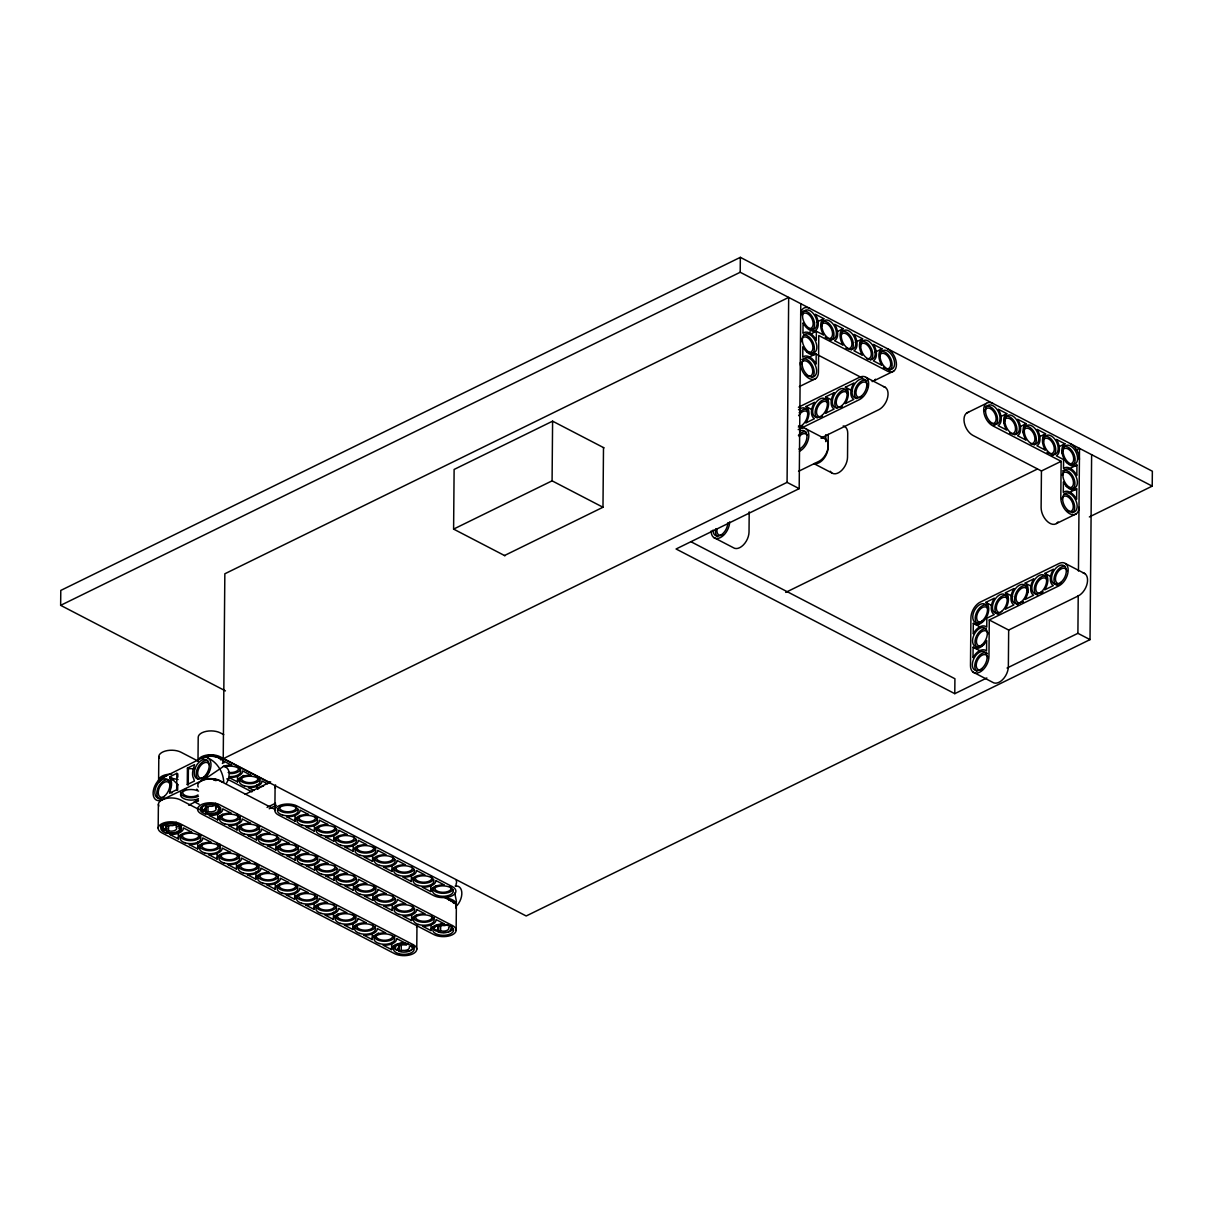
<?xml version="1.0" encoding="UTF-8"?>
<svg xmlns="http://www.w3.org/2000/svg" width="1213" height="1213" viewBox="0 0 1213 1213"><rect width="100%" height="100%" fill="white"/><g stroke="black" fill="none" stroke-linecap="round" stroke-linejoin="round"><path stroke-width="1.5" d="M178.554 823.854L178.902 826.189A8.931 4.503 0.5 0 1 177.401 831.602A8.931 4.503 0.5 0 1 166.621 832.209L166.545 825.204M166.151 832.027L168.562 830.844L168.577 825.947M217.946 804.553L218.295 806.872A8.931 4.503 0.5 0 1 216.793 812.301A8.931 4.503 0.5 0 1 206.013 812.907L205.937 805.887M160.055 778.958L201.843 758.08L207.681 756.442L207.681 757.943C217.066 761.9 223.237 771.984 223.723 782.036M205.543 812.71L207.954 811.527L207.969 806.645M398.834 951.31L402.322 950.355A5.61 2.835 0.5 0 0 409.251 946.959L411.586 945.473A8.931 4.503 0.5 0 1 410.07 950.886A8.931 4.503 0.5 0 1 399.289 951.492L399.213 946.004M401.245 950.128L401.26 943.593M450.978 926.156A8.931 4.503 0.5 0 1 449.477 931.584A8.931 4.503 0.5 0 1 438.681 932.191L438.621 925.17M438.227 931.993L440.637 930.811L440.653 924.291M168.562 830.844L169.638 831.072A5.61 2.835 0.5 0 0 176.567 827.675L176.158 822.232M207.954 811.527L209.03 811.77A5.61 2.835 0.5 0 0 215.959 808.374L215.55 804.553M225.451 690.894L60.65 605.348L60.786 590.428L740.339 257.338L1152.35 471.22L1152.214 486.125L1089.365 516.935M158.175 828.206L158.387 804.34M158.6 780.49L158.812 756.624M177.841 777.108L177.795 773.818L176.825 773.318L169.714 776.805L170.396 779.064A12.964 7.945 -62.6 0 1 170.305 790.254L169.577 793.226L176.689 789.739L177.659 790.239L177.705 784.766M178.038 784.796L173.338 780.186L173.353 778.685L169.714 776.805M176.689 789.739L176.825 773.318M178.296 838.896L169.82 834.499A12.615 6.368 0.5 0 0 183.36 827.857L191.851 832.254A12.615 6.368 0.5 0 0 178.296 838.896L178.341 833.528M187.272 784.538L187.424 768.132L194.535 764.645L193.792 767.602A12.949 7.93 -62.6 0 0 193.716 778.761L194.383 781.066L187.272 784.538L188.242 785.054L188.394 768.633L187.424 768.132M197.689 848.964L189.213 844.566A12.615 6.368 0.5 0 0 202.753 837.925L211.229 842.322A12.615 6.368 0.5 0 0 197.689 848.964L197.749 841.807M217.082 859.031L208.591 854.619A12.615 6.368 0.5 0 0 222.146 847.993L230.622 852.39A12.615 6.368 0.5 0 0 217.082 859.031L217.127 853.664M217.688 819.882L209.212 815.47A12.615 6.368 0.5 0 0 222.752 808.828L231.243 813.241A12.615 6.368 0.5 0 0 217.688 819.882L217.764 812.71M1091.624 454.678L1090.017 639.615L526.184 915.982L223.222 758.716L224.845 573.779L788.677 297.412L787.07 482.365L799.185 488.642L800.792 303.705M236.474 869.099L227.983 864.687A12.615 6.368 0.5 0 0 241.523 858.046L250.014 862.458A12.615 6.368 0.5 0 0 236.474 869.099L236.52 863.717M237.081 829.935L228.605 825.537A12.615 6.368 0.5 0 0 242.145 818.896L250.621 823.309A12.615 6.368 0.5 0 0 237.081 829.935L237.126 824.567M237.505 781.915L229.014 777.518A12.615 6.368 0.5 0 0 242.555 770.877L251.046 775.274A12.615 6.368 0.5 0 0 237.505 781.915L237.551 776.547M255.852 879.152L247.376 874.755A12.615 6.368 0.5 0 0 260.916 868.114L269.392 872.526A12.615 6.368 0.5 0 0 255.852 879.152L255.913 871.995M256.474 840.003L247.983 835.605A12.615 6.368 0.5 0 0 261.538 828.964L270.014 833.361A12.615 6.368 0.5 0 0 256.474 840.003L256.519 834.635M256.929 788.405L256.959 784.826M274.881 810.436L275.093 786.57M275.245 889.22L266.769 884.823A12.615 6.368 0.5 0 0 280.309 878.182L288.785 882.579A12.615 6.368 0.5 0 0 275.245 889.22L275.29 883.852M275.867 850.07L267.376 845.673A12.615 6.368 0.5 0 0 280.916 839.032L289.407 843.429A12.615 6.368 0.5 0 0 275.867 850.07L275.927 842.914M295.002 821.125L286.526 816.713A12.615 6.368 0.5 0 0 300.066 810.072L308.542 814.484A12.615 6.368 0.5 0 0 295.002 821.125L295.047 815.743M294.638 899.288L286.147 894.891A12.615 6.368 0.5 0 0 299.687 888.25L308.178 892.647A12.615 6.368 0.5 0 0 294.638 899.288L294.683 893.92M295.244 860.138L286.768 855.726A12.615 6.368 0.5 0 0 300.308 849.1L308.784 853.497A12.615 6.368 0.5 0 0 295.244 860.138L295.29 854.771M314.394 831.178L305.903 826.781A12.615 6.368 0.5 0 0 319.459 820.14L327.935 824.552A12.615 6.368 0.5 0 0 314.394 831.178L314.44 825.81M314.031 909.356L305.54 904.943A12.615 6.368 0.5 0 0 319.08 898.317L327.571 902.715A12.615 6.368 0.5 0 0 314.031 909.356L314.091 902.199M314.637 870.191L306.161 865.794A12.615 6.368 0.5 0 0 319.701 859.153L328.177 863.565A12.615 6.368 0.5 0 0 314.637 870.191L314.683 864.824M333.787 841.246L325.296 836.849A12.615 6.368 0.5 0 0 338.836 830.208L347.327 834.605A12.615 6.368 0.5 0 0 333.787 841.246L333.833 835.878M333.408 919.409L324.932 915.011A12.615 6.368 0.5 0 0 338.472 908.37L346.948 912.783A12.615 6.368 0.5 0 0 333.408 919.409L333.469 912.252M334.03 880.259L325.539 875.862A12.615 6.368 0.5 0 0 339.079 869.221L347.57 873.633A12.615 6.368 0.5 0 0 334.03 880.259L334.091 873.102M353.165 851.314L344.689 846.901A12.615 6.368 0.5 0 0 358.229 840.275L366.705 844.673A12.615 6.368 0.5 0 0 353.165 851.314L353.226 844.157M352.801 929.476L344.325 925.079A12.615 6.368 0.5 0 0 357.865 918.438L366.341 922.835A12.615 6.368 0.5 0 0 352.801 929.476L352.847 924.109M353.423 890.327L344.932 885.93A12.615 6.368 0.5 0 0 358.472 879.289L366.963 883.686A12.615 6.368 0.5 0 0 353.423 890.327L353.468 884.959M372.558 861.382L364.082 856.969A12.615 6.368 0.5 0 0 377.622 850.343L386.098 854.74A12.615 6.368 0.5 0 0 372.558 861.382L372.603 856.014M372.194 939.544L363.703 935.147A12.615 6.368 0.5 0 0 377.243 928.506L385.734 932.903A12.615 6.368 0.5 0 0 372.194 939.544L372.239 934.177M372.8 900.395L364.325 895.982A12.615 6.368 0.5 0 0 377.865 889.356L386.341 893.754A12.615 6.368 0.5 0 0 372.8 900.395L372.846 895.027M391.951 871.434L383.46 867.037A12.615 6.368 0.5 0 0 397 860.396L405.491 864.808A12.615 6.368 0.5 0 0 391.951 871.434L391.996 866.067M391.572 949.612L383.096 945.2A12.615 6.368 0.5 0 0 396.636 938.574L405.127 942.971A12.615 6.368 0.5 0 0 391.572 949.612L391.647 942.456M392.193 910.463L383.717 906.05A12.615 6.368 0.5 0 0 397.258 899.409L405.733 903.821A12.615 6.368 0.5 0 0 392.193 910.463L392.239 905.08M411.343 881.502L402.852 877.105A12.615 6.368 0.5 0 0 416.393 870.464L424.884 874.861A12.615 6.368 0.5 0 0 411.343 881.502L411.404 874.346M411.586 920.515L403.095 916.118A12.615 6.368 0.5 0 0 416.635 909.477L425.126 913.889A12.615 6.368 0.5 0 0 411.586 920.515L411.632 915.148M416.756 949.263L416.969 925.398A12.949 6.535 0.5 0 1 416.499 927.081M430.721 891.57L422.245 887.173A12.615 6.368 0.5 0 0 435.785 880.532L444.261 884.929A12.615 6.368 0.5 0 0 430.721 891.57L430.767 886.203M430.964 930.583L422.488 926.186A12.615 6.368 0.5 0 0 436.028 919.545L444.519 923.942A12.615 6.368 0.5 0 0 430.964 930.583L431.024 925.216M505.002 555.781L453.601 529.095L454.117 469.446L552.597 421.169L604.013 447.855M456.149 930.235L456.361 906.369M603.498 447.582L602.982 507.246L552.082 480.833L552.597 421.169M1152.214 486.125L740.203 272.258L740.339 257.338M749.194 511.871L749.028 531.976A12.949 7.93 -62.6 0 1 743.235 545.092A12.949 7.93 -62.6 0 1 733.198 547.609L713.805 537.541M816.182 353.65L816.091 364.082A12.615 7.672 63.9 0 0 802.763 357.168L802.854 346.721A12.615 7.672 63.9 0 0 816.182 353.65L810.284 356.546M816.379 331.27L816.304 340.231A12.615 7.672 63.9 0 0 802.976 333.302L803.067 322.87A12.615 7.672 63.9 0 0 814.484 330.815L816.061 330.012A12.615 7.672 63.9 0 0 815.318 314.243L823.794 318.64A12.615 7.672 63.9 0 0 823.657 335.046L816.379 331.27L810.466 334.166M825.735 441.653L825.795 434.694M828.252 434.299L828.145 447.157A12.949 7.93 -62.6 0 1 818.896 461.334L798.548 471.311M986.836 677.961L954.783 693.669L954.919 678.749L691.319 541.923M973.099 647.211L973.008 657.658A12.615 7.733 -62.6 0 1 986.563 651.017L986.654 640.57A12.615 7.733 -62.6 0 1 973.099 647.211L980.377 650.987M973.311 623.346L973.22 633.793A12.615 7.733 -62.6 0 1 986.76 627.151L986.836 618.205L994.235 614.582A12.615 7.733 -62.6 0 1 994.372 598.176L985.76 602.406A12.615 7.733 -62.6 0 1 986.518 617.265L984.911 619.676A12.615 7.733 -62.6 0 1 973.311 623.346L979.134 626.363M989.277 619.979L988.959 656.521A12.949 7.93 -62.6 0 1 979.634 672.229A12.949 7.93 -62.6 0 1 970.491 665.573L970.916 617.842A12.949 7.93 -62.6 0 1 980.24 602.133L1059.025 563.514A12.949 7.93 -62.6 0 1 1068.168 570.171A12.949 7.93 -62.6 0 1 1058.843 585.879L989.277 619.979L1008.67 630.047L1078.221 595.947A12.949 7.93 -62.6 0 0 1087.212 583.286A12.949 7.93 -62.6 0 0 1083.027 572.809M1008.67 630.047L1008.352 666.589A12.949 7.93 -62.6 0 1 1002.56 679.705A12.949 7.93 -62.6 0 1 992.522 682.222L973.129 672.154M968.611 412.208A12.949 7.885 63.9 0 0 964.274 422.594A12.949 7.885 63.9 0 0 972.978 435.437L1041.436 470.978L1041.118 507.519A12.949 7.885 63.9 0 0 1047.759 521.817A12.949 7.885 63.9 0 0 1058.039 521.908M992.871 403.413A12.949 7.885 63.9 0 0 983.682 409.873A12.949 7.885 63.9 0 0 992.674 425.778L1061.132 461.319L1060.814 497.861A12.949 7.885 63.9 0 0 1069.805 513.766A12.949 7.885 63.9 0 0 1078.994 507.292M1076.719 488.884L1076.628 499.331A12.615 7.672 63.9 0 0 1063.301 492.417L1063.392 481.97A12.615 7.672 63.9 0 0 1076.719 488.884L1070.821 491.781M1076.932 465.019L1076.841 475.466A12.615 7.672 63.9 0 0 1063.513 468.552L1063.589 459.606L1056.326 455.83A12.615 7.672 63.9 0 0 1056.462 439.424L1064.938 443.822A12.615 7.672 63.9 0 0 1063.922 458.666L1065.484 461.107A12.615 7.672 63.9 0 0 1076.932 465.019L1071.018 467.93M1090.017 639.615L1077.902 633.322L1078.221 595.583M1078.448 571.05L1079.509 448.385L1076.113 450.053M166.196 824.719L166.136 829.586L163.725 830.769L163.755 828.676M205.573 807.024L205.543 810.269L203.117 811.452L203.147 809.374M397.561 944.396A8.931 4.503 0.5 0 0 396.045 949.809L398.819 948.869L398.865 945.624M436.953 925.079A8.931 4.503 0.5 0 0 435.452 930.507L438.211 929.552L438.257 926.307M166.136 829.586L165.696 829.04A5.61 2.835 0.5 0 1 172.64 825.644L176.128 824.688L176.158 822.611M205.543 810.269L205.103 809.723A5.61 2.835 0.5 0 1 212.032 806.327L215.52 805.387L215.55 803.294M158.858 800.444L162.254 799.761L204.345 779.428L223.859 766.207M159.039 781.794L162.451 777.397A12.949 6.535 0.5 0 0 158.585 781.976M456.103 886.112L456.103 883.898A12.949 6.535 0.5 0 0 456.149 880.517M204.709 776.942L202.541 778.003A8.461 5.186 -62.6 0 1 197.674 773.818L197.674 772.636A8.461 5.186 -62.6 0 1 202.662 763.629L204.83 762.568A8.461 5.186 -62.6 0 1 209.394 765.039M197.992 794.94L195.824 796.001A8.461 4.276 0.5 0 1 185.028 795.394A8.461 4.276 0.5 0 1 184.133 789.936M204.375 779.049L201.646 780.444A12.949 7.93 -62.6 0 0 210.895 766.237A12.949 7.93 -62.6 0 0 204.239 757.291L201.843 758.08L204.542 757.064M60.65 605.348L740.203 272.258M816.41 322.264L823.794 318.64M837.273 331.604L841.701 329.436M453.601 529.095L552.082 480.833M855.18 342.4L862.579 338.776A12.615 7.672 63.9 0 0 862.428 355.182L853.952 350.769A12.615 7.672 63.9 0 0 854.088 334.363L862.579 338.776M799.322 386.629L815.727 378.577M874.573 352.452L881.957 348.844A12.615 7.672 63.9 0 0 881.821 365.249L873.33 360.837A12.615 7.672 63.9 0 0 873.481 344.431L881.957 348.844M798.397 407.265L859.532 377.304A12.949 7.93 -62.6 0 1 868.66 383.96A12.949 7.93 -62.6 0 1 859.335 399.668L798.199 429.629M805.948 406.537L814.575 402.307A12.615 7.733 -62.6 0 0 814.423 418.712L805.811 422.943A12.615 7.733 -62.6 0 0 805.948 406.537L811.77 409.554M825.644 396.878L834.271 392.648A12.615 7.733 -62.6 0 0 834.119 409.054L825.507 413.284A12.615 7.733 -62.6 0 0 825.644 396.878L831.466 399.896M845.355 387.22L853.967 383.005A12.615 7.733 -62.6 0 0 853.816 399.411L845.203 403.626A12.615 7.733 -62.6 0 0 845.355 387.22L852.618 390.995M504.487 555.524L602.982 507.246M873.997 380.776L893.708 371.117M820.989 438.029L878.728 409.736A12.949 7.93 -62.6 0 0 887.719 397.076A12.949 7.93 -62.6 0 0 883.519 386.598M223.222 758.716L787.07 482.365M799.185 488.642L676.081 548.989L954.783 693.669M966.716 413.011L986.412 403.353M188.637 805.174L198.492 800.353M1000.861 416.529L1006.775 413.633A12.615 7.672 63.9 0 0 1006.638 430.039L998.147 425.627A12.615 7.672 63.9 0 0 998.299 409.221L1006.775 413.633M176.128 827.13L178.554 825.947M215.535 807.828L217.946 806.645M245.147 794.363L270.651 781.869M1020.254 426.582L1026.168 423.686A12.615 7.672 63.9 0 0 1026.016 440.092L1017.54 435.694A12.615 7.672 63.9 0 0 1017.677 419.289L1026.168 423.686M267.042 807.388L275.548 803.233M269.21 808.768L276.397 805.25M1039.647 436.65L1045.561 433.754A12.615 7.672 63.9 0 0 1045.409 450.159L1036.933 445.762A12.615 7.672 63.9 0 0 1037.07 429.357L1045.561 433.754M1059.04 446.718L1064.938 443.822M785.706 592.399L1037.054 469.204M1041.436 470.978L1061.132 461.319M1056.568 523.485L1076.265 513.827M1005.456 592.748L1014.068 588.517A12.615 7.733 -62.6 0 0 1013.932 604.923L1005.304 609.153A12.615 7.733 -62.6 0 0 1005.456 592.748L1012.719 596.523M1025.152 583.089L1033.764 578.874A12.615 7.733 -62.6 0 0 1033.628 595.28L1025 599.495A12.615 7.733 -62.6 0 0 1025.152 583.089L1030.959 586.106M1044.848 573.431L1053.46 569.215A12.615 7.733 -62.6 0 0 1053.324 585.621L1044.711 589.836A12.615 7.733 -62.6 0 0 1044.848 573.431L1050.67 576.463M448.204 924.67L444.701 925.61A5.61 2.835 0.5 0 0 437.772 929.006L438.211 929.552M450.614 925.928L448.643 927.657A5.61 2.835 0.5 0 1 441.714 931.053L440.637 930.811M1007.063 668.045L1077.902 633.322M185.18 789.375L186.317 788.875M164.225 796.85L163.149 797.32A8.461 5.186 -62.6 0 1 158.281 793.135L158.281 791.953A8.461 5.186 -62.6 0 1 163.27 782.931L165.438 781.869A8.461 5.186 -62.6 0 1 170.305 786.054L170.305 787.237A8.461 5.186 -62.6 0 1 169.956 789.269M198.447 798.654L196.248 799.473A10.538 5.322 0.5 0 1 183.542 798.503A10.538 5.322 0.5 0 1 181.965 792.074L185.847 790.163A10.538 5.322 0.5 0 1 198.553 791.134M188.394 768.633L194.899 768.739M173.353 778.685L178.084 779.504M406.385 945.154L405.309 944.927A5.61 2.835 0.5 0 0 398.38 948.323L398.819 948.869M215.52 805.387L215.05 805.205A8.931 4.503 0.5 0 0 204.269 805.796A8.931 4.503 0.5 0 0 202.768 811.224L203.117 811.452M176.128 824.688L175.658 824.506A8.931 4.503 0.5 0 0 164.877 825.113A8.931 4.503 0.5 0 0 163.376 830.526L163.725 830.769M866.037 377.379L885.414 387.447M817.456 354.712L862.534 378.107M806.205 428.977L825.598 439.045M1065.53 563.59L1084.922 573.658M813.923 463.624L831.693 472.858M985.76 602.406L991.567 605.423M223.738 734.653L220.387 732.91A12.949 6.535 0.5 0 0 206.286 731.348A12.949 6.535 0.5 0 0 198.204 737.307L197.992 761.158A12.949 6.535 0.5 0 1 206.089 755.214A12.949 6.535 0.5 0 1 220.175 756.776L270.393 782.84M267.603 783.871L261.947 780.945A12.615 6.368 0.5 0 1 248.407 787.571L254.063 790.512M197.734 760.915L180.995 752.227A12.949 6.535 0.5 0 0 165.377 751.029A12.949 6.535 0.5 0 0 159.221 758.322M226.816 778.852L251.925 791.892M275.215 809.602L219.978 780.929A12.949 6.535 0.5 0 0 204.345 779.732A12.949 6.535 0.5 0 0 198.204 787.025M444.261 897.362L452.631 901.714A12.949 6.535 0.5 0 1 455.891 908.052M169.699 778.291L173.338 780.186M195.278 799.776L198.113 801.232A12.615 6.368 0.5 0 1 198.128 800.337M194.125 801.657L199.144 804.264M169.593 791.725L172.019 792.984M198.993 809.511L180.585 799.958A12.949 6.535 0.5 0 0 164.953 798.76A12.949 6.535 0.5 0 0 158.812 806.039M454.769 893.026L456.406 901.304L455.906 906.263A12.949 6.535 0.5 0 0 446.869 898.166M202.01 758.595A10.371 5.231 0.5 0 1 212.381 756.124A10.371 5.231 0.5 0 1 220.978 760.051M225.224 766.783A10.371 5.231 0.5 0 1 240.371 770.119A10.371 5.231 0.5 0 1 230.258 776.593M222.358 763.462A12.615 6.368 0.5 0 0 223.177 760.809L231.653 765.221A12.615 6.368 0.5 0 0 223.222 766.389M257.702 789.329A12.615 6.368 0.5 0 1 263.509 786.039M238.415 767.374A8.324 4.2 0.5 0 1 228.15 772.408M240.72 768.496A10.371 5.231 0.5 0 1 230.288 773.606M260.113 778.549A10.371 5.231 0.5 0 1 251.03 783.643A10.371 5.231 0.5 0 1 239.719 779.686M258.081 778.534A8.324 4.2 0.5 0 1 248.604 782.597A8.324 4.2 0.5 0 1 241.721 777.275M242.57 776.275A8.324 4.2 0.5 0 1 243.904 775.41M256.989 776.426A8.324 4.2 0.5 0 1 257.808 777.442M159.009 782.188A12.949 6.535 0.5 0 1 171.655 774.091M162.618 777.912A10.371 5.231 0.5 0 1 166.439 776.032M162.254 799.776A12.964 7.945 -62.6 0 1 153.187 794.53A12.964 7.945 -62.6 0 1 160.055 778.943M179.281 825.265A8.4 4.23 0.5 0 1 179.251 827.448M163.027 827.281A8.4 4.23 0.5 0 1 163.058 825.083M178.918 824.097A8.931 4.503 0.5 0 1 178.842 828.6M163.391 828.434A8.931 4.503 0.5 0 1 163.467 823.945M207.681 756.442A12.949 6.535 0.5 0 1 223.889 762.932M196.597 789.238A8.461 4.276 0.5 0 1 197.552 789.739M198.462 796.274A10.538 5.322 0.5 0 1 186.954 797.305A10.538 5.322 0.5 0 1 180.525 792.332M224.632 766.752A12.949 7.93 -62.6 0 1 226.391 783.401M219.477 807.054A8.931 4.503 0.5 0 1 219.159 808.222M201.904 808.04A8.931 4.503 0.5 0 1 201.631 806.872M213.549 780.08A10.538 5.307 0.5 0 1 216.081 780.641M204.345 779.428A12.949 6.535 0.5 0 1 222.009 782.021M198.326 779.322A10.538 6.459 -62.6 0 1 197.78 767.662A10.538 6.459 -62.6 0 1 207.514 760.566M209.349 769.952A8.461 5.186 -62.6 0 1 208.621 771.999M207.544 773.939A8.461 5.186 -62.6 0 1 206.21 775.623M208.302 755.244A10.538 5.322 0.5 0 1 213.761 755.305M158.933 798.624A10.538 6.459 -62.6 0 1 159.782 784.614A10.538 6.459 -62.6 0 1 170.836 781.854M399.411 943.699A8.931 4.503 0.5 0 1 408.341 943.79M455.102 886.006A12.949 7.93 -62.6 0 1 461.774 892.025A12.949 7.93 -62.6 0 1 457.149 905.398M448.765 899.925A10.538 5.307 0.5 0 1 453.617 903.2M887.446 348.692A12.949 7.885 63.9 0 1 896.437 364.582A12.949 7.885 63.9 0 1 887.249 371.057L818.775 335.516L818.457 372.057A12.949 7.885 63.9 0 1 809.268 378.532A12.949 7.885 63.9 0 1 800.277 362.626M875.468 379.199A12.949 7.885 63.9 0 1 872.102 381.564M800.701 314.895A12.949 7.885 63.9 0 1 809.89 308.42M860.411 342.021A10.371 6.308 63.9 0 1 870.691 347.358A10.371 6.308 63.9 0 1 870.585 360.003M860.472 344.795A8.324 5.064 63.9 0 1 870.161 349.041A8.324 5.064 63.9 0 1 866.946 358.745M842.535 331.316A10.371 6.308 63.9 0 1 851.92 338.488A10.371 6.308 63.9 0 1 851.192 349.951M841.079 334.727A8.324 5.064 63.9 0 1 851.192 339.974A8.324 5.064 63.9 0 1 846.037 348.131M802.293 314.607A8.324 5.064 63.9 0 1 811.997 318.852A8.324 5.064 63.9 0 1 808.783 328.541M802.248 311.817A10.371 6.308 63.9 0 1 812.528 317.154A10.371 6.308 63.9 0 1 812.407 329.815M821.626 321.885A10.371 6.308 63.9 0 1 832.527 328.435A10.371 6.308 63.9 0 1 830.283 340.519M821.686 324.659A8.324 5.064 63.9 0 1 831.39 328.92A8.324 5.064 63.9 0 1 828.161 338.609M826.66 338.078A8.324 5.064 63.9 0 1 825.143 337.047M801.277 341.657A8.324 5.064 63.9 0 1 807.176 337.487A8.324 5.064 63.9 0 1 812.953 347.722A8.324 5.064 63.9 0 1 807.054 351.876M803.552 335.046A10.371 6.308 63.9 0 1 812.937 342.233A10.371 6.308 63.9 0 1 812.21 353.68M810.057 331.725A12.615 7.672 63.9 0 1 809.435 332.771M813.635 332.135A12.615 7.672 63.9 0 1 813.377 330.482M879.789 352.088A10.371 6.308 63.9 0 1 890.691 358.623A10.371 6.308 63.9 0 1 888.447 370.708M879.85 354.863A8.324 5.064 63.9 0 1 889.554 359.109A8.324 5.064 63.9 0 1 886.339 368.813M884.823 368.267A8.324 5.064 63.9 0 1 883.307 367.236M801.823 359.548A10.371 6.308 63.9 0 1 812.104 364.886A10.371 6.308 63.9 0 1 811.997 377.546M801.277 363.764A8.324 5.064 63.9 0 1 808.48 362.384A8.324 5.064 63.9 0 1 812.543 373.331A8.324 5.064 63.9 0 1 805.341 374.711M1070.427 443.67A12.949 7.885 63.9 0 1 1079.418 459.575M1003.864 422.837A8.324 5.064 63.9 0 1 1009.762 418.682A8.324 5.064 63.9 0 1 1015.539 428.902A8.324 5.064 63.9 0 1 1009.641 433.056M1004.607 416.878A10.371 6.308 63.9 0 1 1014.887 422.215A10.371 6.308 63.9 0 1 1014.781 434.861M1023.241 432.905A8.324 5.064 63.9 0 1 1028.639 428.507A8.324 5.064 63.9 0 1 1034.856 437.666A8.324 5.064 63.9 0 1 1030.534 443.655M1023.999 426.931A10.371 6.308 63.9 0 1 1034.28 432.268A10.371 6.308 63.9 0 1 1034.173 444.928M1062.785 447.066A10.371 6.308 63.9 0 1 1073.065 452.404A10.371 6.308 63.9 0 1 1072.944 465.064M1062.027 453.025A8.324 5.064 63.9 0 1 1068.441 449.159A8.324 5.064 63.9 0 1 1073.611 460.303A8.324 5.064 63.9 0 1 1066.288 462.214M1043.392 436.998A10.371 6.308 63.9 0 1 1054.294 443.549A10.371 6.308 63.9 0 1 1052.05 455.633M1042.634 442.972A8.324 5.064 63.9 0 1 1048.032 438.575A8.324 5.064 63.9 0 1 1054.233 447.733A8.324 5.064 63.9 0 1 1049.927 453.723M1048.411 453.192A8.324 5.064 63.9 0 1 1046.91 452.161M1062.027 475.132A8.324 5.064 63.9 0 1 1069.229 473.767A8.324 5.064 63.9 0 1 1073.278 484.715A8.324 5.064 63.9 0 1 1066.091 486.079M1062.573 470.932A10.371 6.308 63.9 0 1 1073.475 477.467A10.371 6.308 63.9 0 1 1071.231 489.567M985.229 406.81A10.371 6.308 63.9 0 1 996.131 413.345A10.371 6.308 63.9 0 1 993.872 425.445M984.683 411.01A8.324 5.064 63.9 0 1 991.885 409.645A8.324 5.064 63.9 0 1 995.934 420.593A8.324 5.064 63.9 0 1 988.731 421.957M1063.877 494.146A10.371 6.308 63.9 0 1 1073.262 501.333A10.371 6.308 63.9 0 1 1072.535 512.781M1061.815 498.998A8.324 5.064 63.9 0 1 1068.517 497.239A8.324 5.064 63.9 0 1 1073.262 507.428A8.324 5.064 63.9 0 1 1067.379 510.976M843.202 425.93A12.949 7.93 -62.6 0 1 847.735 433.359L847.523 457.225A12.949 7.93 -62.6 0 1 840.594 471.372A12.949 7.93 -62.6 0 1 830.253 471.251M814.211 463.624A12.949 7.93 -62.6 0 0 828.145 447.157A12.949 7.93 -62.6 0 0 821.474 438.181M798.503 409.751A10.371 6.353 -62.6 0 1 807.722 413.83A10.371 6.353 -62.6 0 1 798.351 427.037M842.095 406.582A8.324 5.095 -62.6 0 1 837.046 398.319A8.324 5.095 -62.6 0 1 847.326 393.285M836.879 408.281A10.371 6.353 -62.6 0 1 836.985 395.635A10.371 6.353 -62.6 0 1 847.432 390.51M856.575 398.637A10.371 6.353 -62.6 0 1 856.696 385.977A10.371 6.353 -62.6 0 1 867.128 380.852M861.791 396.939A8.324 5.095 -62.6 0 1 855.923 392.648A8.324 5.095 -62.6 0 1 861.927 382.55A8.324 5.095 -62.6 0 1 867.795 386.841M817.183 417.939A10.371 6.353 -62.6 0 1 817.289 405.294A10.371 6.353 -62.6 0 1 827.736 400.169M822.399 416.241A8.324 5.095 -62.6 0 1 817.35 407.977A8.324 5.095 -62.6 0 1 827.63 402.943M798.609 415.68A8.324 5.095 -62.6 0 1 808.51 414.042M802.703 425.899A8.324 5.095 -62.6 0 1 798.518 425.854M799.14 412.769A10.371 6.353 -62.6 0 1 806.524 409.145M799.701 428.902A12.949 7.93 -62.6 0 1 808.844 435.558A12.949 7.93 -62.6 0 1 799.503 451.266M729.635 521.908A12.949 7.93 -62.6 0 1 720.31 537.617A12.949 7.93 -62.6 0 1 711.167 530.96M799.685 431.131A10.371 6.353 -62.6 0 1 806.994 436.468A10.371 6.353 -62.6 0 1 799.534 449.037M727.785 522.818A10.371 6.353 -62.6 0 1 720.325 535.373A10.371 6.353 -62.6 0 1 713.017 530.051M798.412 435.406A10.371 6.353 -62.6 0 1 805.796 431.783M799.124 436.574A8.324 5.095 -62.6 0 1 807.206 435.224M800.428 449.037A8.324 5.095 -62.6 0 1 799.003 449.022M722.766 534.872A8.324 5.095 -62.6 0 1 717.11 528.641M717.55 536.571A10.371 6.353 -62.6 0 1 715.715 528.868M1037.903 595.174A10.371 6.353 -62.6 0 1 1035.841 583.044A10.371 6.353 -62.6 0 1 1046.94 576.721M1043.135 591.808A8.324 5.095 -62.6 0 1 1035.917 590.276A8.324 5.095 -62.6 0 1 1040.178 579.42A8.324 5.095 -62.6 0 1 1047.41 580.936M1018.207 604.832A10.371 6.353 -62.6 0 1 1016.145 592.687A10.371 6.353 -62.6 0 1 1027.244 586.379M1020.36 602.967A8.324 5.095 -62.6 0 1 1016.13 596.887A8.324 5.095 -62.6 0 1 1022.544 587.85A8.324 5.095 -62.6 0 1 1027.896 592.353M1023.438 601.451A8.324 5.095 -62.6 0 1 1021.892 602.452M978.8 624.134A10.371 6.353 -62.6 0 1 976.207 613.232A10.371 6.353 -62.6 0 1 986.321 605.014M982.5 621.769A8.324 5.095 -62.6 0 1 977.466 613.505A8.324 5.095 -62.6 0 1 987.731 608.456M1000.664 612.626A8.324 5.095 -62.6 0 1 997.602 602.846A8.324 5.095 -62.6 0 1 1007.442 598.813M998.496 614.475A10.371 6.353 -62.6 0 1 996.449 602.345A10.371 6.353 -62.6 0 1 1007.548 596.038M983.834 644.634A8.324 5.095 -62.6 0 1 976.617 643.102A8.324 5.095 -62.6 0 1 980.877 632.246A8.324 5.095 -62.6 0 1 988.11 633.762M977.087 647.333A10.371 6.353 -62.6 0 1 976.541 635.87A10.371 6.353 -62.6 0 1 986.124 628.88M1057.6 585.515A10.371 6.353 -62.6 0 1 1054.992 574.613A10.371 6.353 -62.6 0 1 1065.12 566.395M1061.299 583.15A8.324 5.095 -62.6 0 1 1055.446 579.48A8.324 5.095 -62.6 0 1 1060.389 569.382A8.324 5.095 -62.6 0 1 1067.106 571.293M976.874 671.183A10.371 6.353 -62.6 0 1 976.981 658.538A10.371 6.353 -62.6 0 1 987.427 653.413M982.09 669.485A8.324 5.095 -62.6 0 1 976.238 665.831A8.324 5.095 -62.6 0 1 981.181 655.733A8.324 5.095 -62.6 0 1 987.898 657.628M198.614 834.423A8.324 4.2 0.5 0 1 190.486 839.623A8.324 4.2 0.5 0 1 182.526 834.256M181.525 825.477A10.371 5.231 0.5 0 1 180.1 828.07M165.908 829.844A10.371 5.231 0.5 0 1 163.77 828.979M162.148 827.888A10.371 5.231 0.5 0 1 160.798 825.249M237.384 854.559A8.324 4.2 0.5 0 1 229.257 859.759A8.324 4.2 0.5 0 1 221.297 854.392M239.689 855.665A10.371 5.231 0.5 0 1 229.242 860.79A10.371 5.231 0.5 0 1 218.962 855.453M200.918 835.53A10.371 5.231 0.5 0 1 190.471 840.654A10.371 5.231 0.5 0 1 180.191 835.317M179.494 825.447A8.324 4.2 0.5 0 1 179.19 826.538M166.939 828.964A8.324 4.2 0.5 0 1 165.226 828.267M163.103 826.371A8.324 4.2 0.5 0 1 162.83 825.28M219.978 844.248A10.371 5.231 0.5 0 1 211.214 850.692A10.371 5.231 0.5 0 1 199.569 845.385M217.188 843.475A8.324 4.2 0.5 0 1 209.879 849.691A8.324 4.2 0.5 0 1 202.768 843.323M259.082 865.733A10.371 5.231 0.5 0 1 248.635 870.858A10.371 5.231 0.5 0 1 238.355 865.506M256.777 864.626A8.324 4.2 0.5 0 1 248.65 869.827A8.324 4.2 0.5 0 1 240.69 864.444M254.654 862.716A8.324 4.2 0.5 0 1 255.958 863.595M275.351 873.663A8.324 4.2 0.5 0 1 270.196 879.774A8.324 4.2 0.5 0 1 259.779 875.604M260.082 874.512A8.324 4.2 0.5 0 1 260.931 873.512M278.474 875.801A10.371 5.231 0.5 0 1 268.028 880.911A10.371 5.231 0.5 0 1 257.747 875.574M317.245 895.922A10.371 5.231 0.5 0 1 306.798 901.047A10.371 5.231 0.5 0 1 296.518 895.71M294.744 883.731A8.324 4.2 0.5 0 1 287.436 889.948A8.324 4.2 0.5 0 1 280.324 883.58M297.867 885.854A10.371 5.231 0.5 0 1 287.42 890.979A10.371 5.231 0.5 0 1 277.125 885.642M336.638 905.99A10.371 5.231 0.5 0 1 326.191 911.115A10.371 5.231 0.5 0 1 315.911 905.777M352.907 913.92A8.324 4.2 0.5 0 1 345.599 920.151A8.324 4.2 0.5 0 1 338.488 913.768M356.031 916.058A10.371 5.231 0.5 0 1 345.584 921.167A10.371 5.231 0.5 0 1 335.304 915.83M392.769 936.163A8.324 4.2 0.5 0 1 383.293 940.227A8.324 4.2 0.5 0 1 376.409 934.905M377.258 933.904A8.324 4.2 0.5 0 1 378.592 933.04M394.801 936.178A10.371 5.231 0.5 0 1 384.354 941.303A10.371 5.231 0.5 0 1 374.074 935.966M334.606 905.975A8.324 4.2 0.5 0 1 325.114 910.038A8.324 4.2 0.5 0 1 318.246 904.716M333.514 903.852A8.324 4.2 0.5 0 1 334.333 904.883M314.94 894.815A8.324 4.2 0.5 0 1 306.813 900.016A8.324 4.2 0.5 0 1 298.853 894.648M375.408 926.11A10.371 5.231 0.5 0 1 364.977 931.235A10.371 5.231 0.5 0 1 354.681 925.898M414.194 946.246A10.371 5.231 0.5 0 1 411.101 949.915M408.933 950.719A10.371 5.231 0.5 0 1 406.431 951.219M401.063 951.159A10.371 5.231 0.5 0 1 393.467 946.034M412.147 946.231A8.324 4.2 0.5 0 1 411.859 947.308M399.608 949.734A8.324 4.2 0.5 0 1 397.894 949.051M395.772 947.141A8.324 4.2 0.5 0 1 395.499 946.049M373.104 925.003A8.324 4.2 0.5 0 1 364.992 930.204A8.324 4.2 0.5 0 1 357.031 924.837M237.187 814.378A8.324 4.2 0.5 0 1 229.879 820.61A8.324 4.2 0.5 0 1 222.767 814.226M220.539 807.797A10.371 5.231 0.5 0 1 217.824 810.117M205.3 810.815A10.371 5.231 0.5 0 1 200.524 807.585M276.776 835.53A8.324 4.2 0.5 0 1 268.649 840.73A8.324 4.2 0.5 0 1 260.689 835.363M278.717 837.986A10.371 5.231 0.5 0 1 268.634 841.761A10.371 5.231 0.5 0 1 258.687 837.789M240.31 816.516A10.371 5.231 0.5 0 1 229.864 821.641A10.371 5.231 0.5 0 1 219.583 816.304M206.331 809.935A8.324 4.2 0.5 0 1 204.618 809.253M259.703 826.584A10.371 5.231 0.5 0 1 249.256 831.693A10.371 5.231 0.5 0 1 238.961 826.356M257.399 825.462A8.324 4.2 0.5 0 1 249.272 830.662A8.324 4.2 0.5 0 1 241.311 825.295M298.474 846.704A10.371 5.231 0.5 0 1 289.376 851.799A10.371 5.231 0.5 0 1 278.08 847.842M295.35 844.566A8.324 4.2 0.5 0 1 288.042 850.798A8.324 4.2 0.5 0 1 280.931 844.43M317.867 856.772A10.371 5.231 0.5 0 1 307.42 861.897A10.371 5.231 0.5 0 1 297.14 856.56M315.562 855.665A8.324 4.2 0.5 0 1 307.435 860.866A8.324 4.2 0.5 0 1 299.475 855.499M356.273 878.257A10.371 5.231 0.5 0 1 346.19 882.018A10.371 5.231 0.5 0 1 336.244 878.045M336.88 868.19A10.371 5.231 0.5 0 1 325.448 871.904A10.371 5.231 0.5 0 1 316.517 866.613M334.955 865.718A8.324 4.2 0.5 0 1 326.828 870.934A8.324 4.2 0.5 0 1 318.867 865.551M376.03 886.961A10.371 5.231 0.5 0 1 365.583 892.086A10.371 5.231 0.5 0 1 355.303 886.748M395.044 898.378A10.371 5.231 0.5 0 1 383.626 902.093A10.371 5.231 0.5 0 1 374.696 896.816M393.118 895.922A8.324 4.2 0.5 0 1 384.991 901.123A8.324 4.2 0.5 0 1 377.031 895.755M434.193 917.164A10.371 5.231 0.5 0 1 425.111 922.244A10.371 5.231 0.5 0 1 413.8 918.302M373.725 885.854A8.324 4.2 0.5 0 1 364.507 891.009A8.324 4.2 0.5 0 1 358.487 884.686M353.514 874.77A8.324 4.2 0.5 0 1 347.297 880.972A8.324 4.2 0.5 0 1 338.245 875.619M414.437 908.446A10.371 5.231 0.5 0 1 404.369 912.221A10.371 5.231 0.5 0 1 394.407 908.234M451.251 928.294A8.324 4.2 0.5 0 1 450.402 929.294M439 930.705A8.324 4.2 0.5 0 1 437.286 930.022M453.207 928.567A10.371 5.231 0.5 0 1 448.325 931.69M445.823 932.191A10.371 5.231 0.5 0 1 443.139 932.342M437.969 931.584A10.371 5.231 0.5 0 1 432.859 927.005M412.496 905.99A8.324 4.2 0.5 0 1 404.384 911.19A8.324 4.2 0.5 0 1 396.424 905.808M431.889 916.042A8.324 4.2 0.5 0 1 422.685 921.198A8.324 4.2 0.5 0 1 416.65 914.875M275.503 788.268A12.949 6.535 0.5 0 1 275.563 784.887M433.572 879.486A10.371 5.231 0.5 0 1 422.154 883.2A10.371 5.231 0.5 0 1 413.224 877.924M450.22 886.081A8.324 4.2 0.5 0 1 442.912 892.298A8.324 4.2 0.5 0 1 435.801 885.93M452.965 889.554A10.371 5.231 0.5 0 1 441.547 893.268A10.371 5.231 0.5 0 1 432.616 887.992M430.827 876.013A8.324 4.2 0.5 0 1 425.672 882.109A8.324 4.2 0.5 0 1 415.255 877.954M392.86 856.909A8.324 4.2 0.5 0 1 384.748 862.109A8.324 4.2 0.5 0 1 376.788 856.727M394.801 859.365A10.371 5.231 0.5 0 1 383.369 863.08A10.371 5.231 0.5 0 1 374.438 857.803M412.253 866.961A8.324 4.2 0.5 0 1 404.126 872.177A8.324 4.2 0.5 0 1 396.166 866.795M414.194 869.433A10.371 5.231 0.5 0 1 402.761 873.148A10.371 5.231 0.5 0 1 393.831 867.856M373.483 846.841A8.324 4.2 0.5 0 1 364.264 851.996A8.324 4.2 0.5 0 1 358.244 845.658M375.787 847.948A10.371 5.231 0.5 0 1 366.69 853.042A10.371 5.231 0.5 0 1 355.394 849.085M354.09 836.773A8.324 4.2 0.5 0 1 345.963 841.974A8.324 4.2 0.5 0 1 338.002 836.606M356.016 839.229A10.371 5.231 0.5 0 1 344.598 842.944A10.371 5.231 0.5 0 1 335.667 837.667M315.319 816.652A8.324 4.2 0.5 0 1 306.101 821.808A8.324 4.2 0.5 0 1 300.081 815.47M317.624 817.759A10.371 5.231 0.5 0 1 307.177 822.869A10.371 5.231 0.5 0 1 296.882 817.532M334.697 826.705A8.324 4.2 0.5 0 1 326.57 831.906A8.324 4.2 0.5 0 1 318.61 826.538M336.638 829.176A10.371 5.231 0.5 0 1 325.205 832.876A10.371 5.231 0.5 0 1 316.275 827.6M295.108 805.553A8.324 4.2 0.5 0 1 288.891 811.755A8.324 4.2 0.5 0 1 279.839 806.418M297.852 809.041A10.371 5.231 0.5 0 1 287.784 812.816A10.371 5.231 0.5 0 1 277.838 808.828M843.187 328.708L834.696 324.311A12.615 7.672 63.9 0 1 834.559 340.717L843.035 345.114A12.615 7.672 63.9 0 1 843.187 328.708M452.176 886.551L297.079 806.039A12.949 6.535 0.5 0 0 278.747 805.841A12.949 6.535 0.5 0 0 278.611 815.091L433.708 895.603A12.949 6.535 0.5 0 0 452.04 895.8A12.949 6.535 0.5 0 0 452.176 886.551M452.434 925.564L219.765 804.795A12.949 6.535 0.5 0 0 201.434 804.598A12.949 6.535 0.5 0 0 201.297 813.847L433.966 934.616A12.949 6.535 0.5 0 0 452.282 934.814A12.949 6.535 0.5 0 0 452.434 925.564M413.042 944.593L180.373 823.824A12.949 6.535 0.5 0 0 162.042 823.627A12.949 6.535 0.5 0 0 161.905 832.876L394.574 953.645A12.949 6.535 0.5 0 0 412.89 953.843A12.949 6.535 0.5 0 0 413.042 944.593M244.48 785.903A10.371 5.231 0.5 0 0 260.098 781.536A10.371 5.231 0.5 0 0 244.617 776.851A10.371 5.231 0.5 0 0 244.48 785.903M164.225 796.425A10.538 6.459 -62.6 0 0 167.728 779.55A10.538 6.459 -62.6 0 0 155.128 789.784A10.538 6.459 -62.6 0 0 164.225 796.425M203.617 777.108A10.538 6.459 -62.6 0 0 207.12 760.248A10.538 6.459 -62.6 0 0 194.52 770.482A10.538 6.459 -62.6 0 0 203.617 777.108M860.684 346.039A10.371 6.308 63.9 0 0 871.525 359.442A10.371 6.308 63.9 0 0 871.662 343.946A10.371 6.308 63.9 0 0 860.684 346.039M841.291 335.971A10.371 6.308 63.9 0 0 852.133 349.374A10.371 6.308 63.9 0 0 852.269 333.878A10.371 6.308 63.9 0 0 841.291 335.971M802.521 315.835A10.371 6.308 63.9 0 0 813.362 329.254A10.371 6.308 63.9 0 0 813.498 313.742A10.371 6.308 63.9 0 0 802.521 315.835M821.914 325.903A10.371 6.308 63.9 0 0 832.74 339.322A10.371 6.308 63.9 0 0 832.876 323.81A10.371 6.308 63.9 0 0 821.914 325.903M802.309 339.701A10.371 6.308 63.9 0 0 813.15 353.119A10.371 6.308 63.9 0 0 813.286 337.608A10.371 6.308 63.9 0 0 802.309 339.701M880.077 356.091A10.371 6.308 63.9 0 0 890.918 369.51A10.371 6.308 63.9 0 0 891.039 354.014A10.371 6.308 63.9 0 0 880.077 356.091M802.096 363.566A10.371 6.308 63.9 0 0 812.937 376.97A10.371 6.308 63.9 0 0 813.074 361.474A10.371 6.308 63.9 0 0 802.096 363.566M1004.895 420.881A10.371 6.308 63.9 0 0 1015.721 434.299A10.371 6.308 63.9 0 0 1015.857 418.803A10.371 6.308 63.9 0 0 1004.895 420.881M1043.665 441.016A10.371 6.308 63.9 0 0 1054.506 454.42A10.371 6.308 63.9 0 0 1054.643 438.924A10.371 6.308 63.9 0 0 1043.665 441.016M1024.272 430.949A10.371 6.308 63.9 0 0 1035.114 444.367A10.371 6.308 63.9 0 0 1035.25 428.856A10.371 6.308 63.9 0 0 1024.272 430.949M1062.846 474.95A10.371 6.308 63.9 0 0 1073.687 488.354A10.371 6.308 63.9 0 0 1073.823 472.858A10.371 6.308 63.9 0 0 1062.846 474.95M1063.058 451.084A10.371 6.308 63.9 0 0 1073.899 464.488A10.371 6.308 63.9 0 0 1074.036 448.992A10.371 6.308 63.9 0 0 1063.058 451.084M985.502 410.828A10.371 6.308 63.9 0 0 996.343 424.232A10.371 6.308 63.9 0 0 996.48 408.736A10.371 6.308 63.9 0 0 985.502 410.828M1062.633 498.801A10.371 6.308 63.9 0 0 1073.475 512.22A10.371 6.308 63.9 0 0 1073.611 496.724A10.371 6.308 63.9 0 0 1062.633 498.801M861.275 396.196A10.371 6.353 -62.6 0 0 864.717 379.593A10.371 6.353 -62.6 0 0 852.314 389.661A10.371 6.353 -62.6 0 0 861.275 396.196M841.579 405.855A10.371 6.353 -62.6 0 0 845.021 389.252A10.371 6.353 -62.6 0 0 832.618 399.32A10.371 6.353 -62.6 0 0 841.579 405.855M821.868 415.498A10.371 6.353 -62.6 0 0 825.31 398.91A10.371 6.353 -62.6 0 0 812.922 408.978A10.371 6.353 -62.6 0 0 821.868 415.498M1041.072 592.065A10.371 6.353 -62.6 0 0 1044.514 575.462A10.371 6.353 -62.6 0 0 1032.127 585.53A10.371 6.353 -62.6 0 0 1041.072 592.065M1021.376 601.709A10.371 6.353 -62.6 0 0 1024.818 585.121A10.371 6.353 -62.6 0 0 1012.43 595.189A10.371 6.353 -62.6 0 0 1021.376 601.709M981.984 621.026A10.371 6.353 -62.6 0 0 985.426 604.438A10.371 6.353 -62.6 0 0 973.023 614.506A10.371 6.353 -62.6 0 0 981.984 621.026M1001.68 611.367A10.371 6.353 -62.6 0 0 1005.122 594.779A10.371 6.353 -62.6 0 0 992.719 604.847A10.371 6.353 -62.6 0 0 1001.68 611.367M981.772 644.891A10.371 6.353 -62.6 0 0 985.214 628.289A10.371 6.353 -62.6 0 0 972.826 638.356A10.371 6.353 -62.6 0 0 981.772 644.891M1060.769 582.407A10.371 6.353 -62.6 0 0 1064.21 565.819A10.371 6.353 -62.6 0 0 1051.823 575.887A10.371 6.353 -62.6 0 0 1060.769 582.407M981.56 668.757A10.371 6.353 -62.6 0 0 985.001 652.154A10.371 6.353 -62.6 0 0 972.614 662.222A10.371 6.353 -62.6 0 0 981.56 668.757M165.878 832.815A10.371 5.231 0.5 0 0 181.495 828.449A10.371 5.231 0.5 0 0 166.029 823.763A10.371 5.231 0.5 0 0 165.878 832.815M185.271 842.883A10.371 5.231 0.5 0 0 200.888 838.517A10.371 5.231 0.5 0 0 185.407 833.831A10.371 5.231 0.5 0 0 185.271 842.883M204.663 852.951A10.371 5.231 0.5 0 0 220.281 848.584A10.371 5.231 0.5 0 0 204.8 843.899A10.371 5.231 0.5 0 0 204.663 852.951M224.056 863.019A10.371 5.231 0.5 0 0 239.674 858.652A10.371 5.231 0.5 0 0 224.193 853.952A10.371 5.231 0.5 0 0 224.056 863.019M243.434 873.072A10.371 5.231 0.5 0 0 259.051 868.72A10.371 5.231 0.5 0 0 243.586 864.02A10.371 5.231 0.5 0 0 243.434 873.072M262.827 883.14A10.371 5.231 0.5 0 0 278.444 878.773A10.371 5.231 0.5 0 0 262.963 874.088A10.371 5.231 0.5 0 0 262.827 883.14M282.22 893.208A10.371 5.231 0.5 0 0 297.837 888.841A10.371 5.231 0.5 0 0 282.356 884.156A10.371 5.231 0.5 0 0 282.22 893.208M301.612 903.276A10.371 5.231 0.5 0 0 317.23 898.909A10.371 5.231 0.5 0 0 301.749 894.208A10.371 5.231 0.5 0 0 301.612 903.276M320.99 913.344A10.371 5.231 0.5 0 0 336.608 908.977A10.371 5.231 0.5 0 0 321.142 904.276A10.371 5.231 0.5 0 0 320.99 913.344M340.383 923.396A10.371 5.231 0.5 0 0 356 919.029A10.371 5.231 0.5 0 0 340.519 914.344A10.371 5.231 0.5 0 0 340.383 923.396M359.776 933.464A10.371 5.231 0.5 0 0 375.393 929.097A10.371 5.231 0.5 0 0 359.912 924.412A10.371 5.231 0.5 0 0 359.776 933.464M379.153 943.532A10.371 5.231 0.5 0 0 394.771 939.165A10.371 5.231 0.5 0 0 379.305 934.48A10.371 5.231 0.5 0 0 379.153 943.532M398.546 953.6A10.371 5.231 0.5 0 0 414.164 949.233A10.371 5.231 0.5 0 0 398.698 944.533A10.371 5.231 0.5 0 0 398.546 953.6M205.27 813.802A10.371 5.231 0.5 0 0 220.887 809.435A10.371 5.231 0.5 0 0 205.422 804.735A10.371 5.231 0.5 0 0 205.27 813.802M224.663 823.854A10.371 5.231 0.5 0 0 240.28 819.503A10.371 5.231 0.5 0 0 224.799 814.802A10.371 5.231 0.5 0 0 224.663 823.854M244.056 833.922A10.371 5.231 0.5 0 0 259.673 829.556A10.371 5.231 0.5 0 0 244.192 824.87A10.371 5.231 0.5 0 0 244.056 833.922M263.448 843.99A10.371 5.231 0.5 0 0 279.066 839.623A10.371 5.231 0.5 0 0 263.585 834.938A10.371 5.231 0.5 0 0 263.448 843.99M282.826 854.058A10.371 5.231 0.5 0 0 298.443 849.691A10.371 5.231 0.5 0 0 282.978 845.006A10.371 5.231 0.5 0 0 282.826 854.058M302.219 864.126A10.371 5.231 0.5 0 0 317.836 859.759A10.371 5.231 0.5 0 0 302.355 855.059A10.371 5.231 0.5 0 0 302.219 864.126M321.612 874.179A10.371 5.231 0.5 0 0 337.229 869.812A10.371 5.231 0.5 0 0 321.748 865.127A10.371 5.231 0.5 0 0 321.612 874.179M341.005 884.247A10.371 5.231 0.5 0 0 356.622 879.88A10.371 5.231 0.5 0 0 341.141 875.195A10.371 5.231 0.5 0 0 341.005 884.247M360.382 894.315A10.371 5.231 0.5 0 0 376 889.948A10.371 5.231 0.5 0 0 360.534 885.263A10.371 5.231 0.5 0 0 360.382 894.315M379.775 904.382A10.371 5.231 0.5 0 0 395.393 900.016A10.371 5.231 0.5 0 0 379.912 895.315A10.371 5.231 0.5 0 0 379.775 904.382M399.168 914.435A10.371 5.231 0.5 0 0 414.785 910.084A10.371 5.231 0.5 0 0 399.304 905.383A10.371 5.231 0.5 0 0 399.168 914.435M418.546 924.503A10.371 5.231 0.5 0 0 434.163 920.136A10.371 5.231 0.5 0 0 418.697 915.451A10.371 5.231 0.5 0 0 418.546 924.503M437.938 934.571A10.371 5.231 0.5 0 0 453.556 930.204A10.371 5.231 0.5 0 0 438.09 925.519A10.371 5.231 0.5 0 0 437.938 934.571M437.696 895.558A10.371 5.231 0.5 0 0 453.313 891.191A10.371 5.231 0.5 0 0 437.832 886.506A10.371 5.231 0.5 0 0 437.696 895.558M418.303 885.49A10.371 5.231 0.5 0 0 433.92 881.123A10.371 5.231 0.5 0 0 418.455 876.438A10.371 5.231 0.5 0 0 418.303 885.49M398.925 875.422A10.371 5.231 0.5 0 0 414.543 871.055A10.371 5.231 0.5 0 0 399.062 866.37A10.371 5.231 0.5 0 0 398.925 875.422M379.533 865.369A10.371 5.231 0.5 0 0 395.15 861.003A10.371 5.231 0.5 0 0 379.669 856.302A10.371 5.231 0.5 0 0 379.533 865.369M360.14 855.301A10.371 5.231 0.5 0 0 375.757 850.935A10.371 5.231 0.5 0 0 360.276 846.234A10.371 5.231 0.5 0 0 360.14 855.301M340.747 845.234A10.371 5.231 0.5 0 0 356.364 840.867A10.371 5.231 0.5 0 0 340.898 836.182A10.371 5.231 0.5 0 0 340.747 845.234M321.369 835.166A10.371 5.231 0.5 0 0 336.987 830.799A10.371 5.231 0.5 0 0 321.506 826.114A10.371 5.231 0.5 0 0 321.369 835.166M301.976 825.098A10.371 5.231 0.5 0 0 317.594 820.746A10.371 5.231 0.5 0 0 302.113 816.046A10.371 5.231 0.5 0 0 301.976 825.098M282.584 815.045A10.371 5.231 0.5 0 0 298.201 810.678A10.371 5.231 0.5 0 0 282.72 805.978A10.371 5.231 0.5 0 0 282.584 815.045"/></g></svg>
